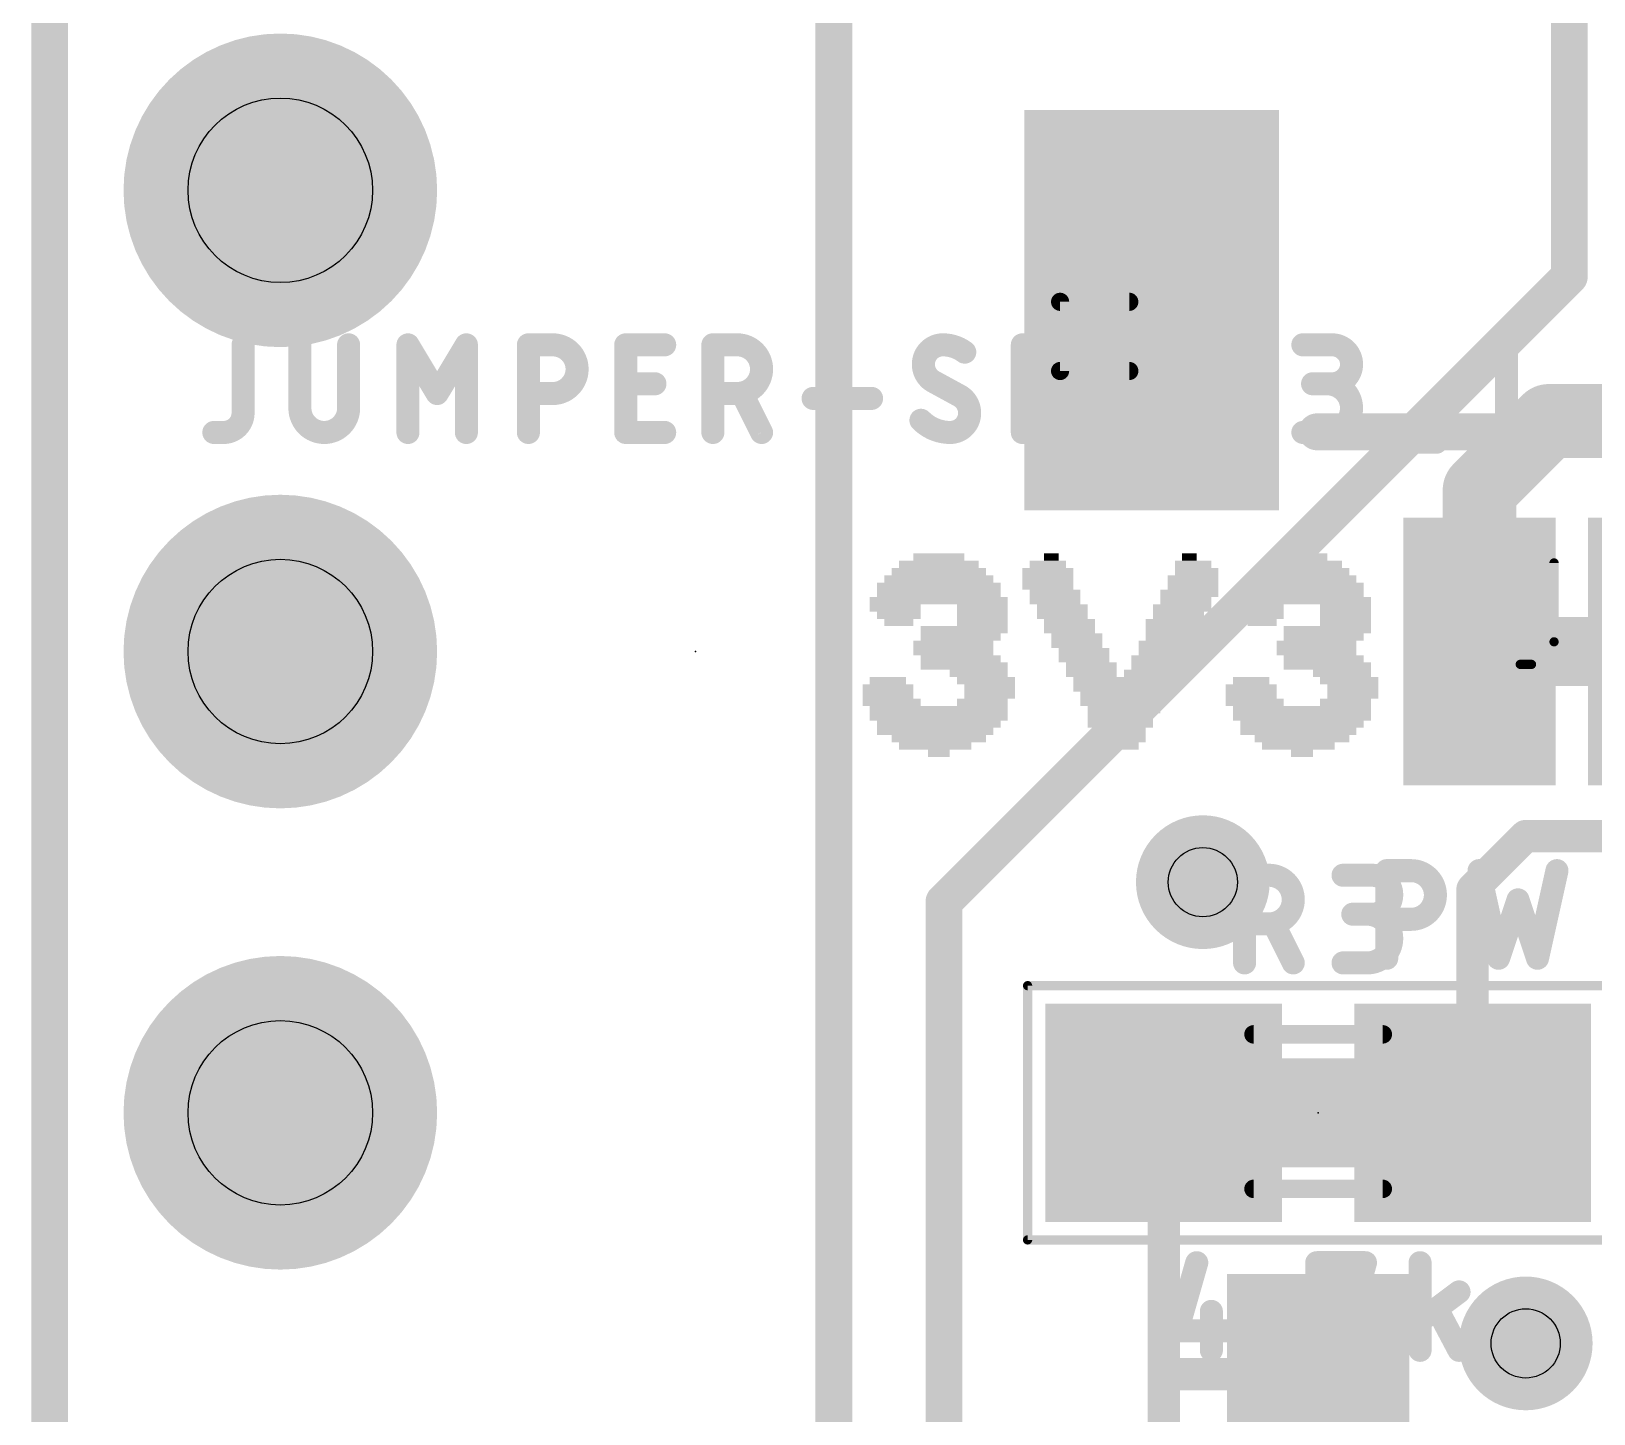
# Model space of a CAD drawing. Extents: x -33 to 53.6, y -8.2 to 46.5.
# Drawn here: x -0.1 to 8.5, y 22.47 to 30.09 of the extents above; entities that cross this region are included whole.
import ezdxf

# ---------------------------------------------------------------- set-up
doc = ezdxf.new("R2010")
doc.units = 0
for name, color, linetype in [('1', 12, 'CONTINUOUS'), ('16', 132, 'CONTINUOUS'), ('17', 110, 'CONTINUOUS'), ('18', 110, 'CONTINUOUS'), ('20', 31, 'CONTINUOUS'), ('21', 253, 'CONTINUOUS'), ('23', 53, 'CONTINUOUS'), ('25', 253, 'CONTINUOUS'), ('27', 253, 'CONTINUOUS'), ('29', 253, 'CONTINUOUS'), ('30', 253, 'CONTINUOUS'), ('31', 253, 'CONTINUOUS'), ('35', 253, 'CONTINUOUS'), ('39', 12, 'CONTINUOUS'), ('44', 253, 'CONTINUOUS'), ('51', 253, 'CONTINUOUS')]:
    doc.layers.add(name, color=color, linetype=linetype)

# ---------------------------------------------------------------- blocks, each defined once
blk = doc.blocks.new('RECT')
blk.add_solid([(-0.5, -0.5), (0.5, -0.5), (-0.5, 0.5), (0.5, 0.5)])
blk = doc.blocks.new('ROUNDP')
at = {"const_width": 0.5}
blk.add_lwpolyline([(0, -0.25, 1), (0, 0.25, 1), (0, -0.25)], format="xyb", dxfattribs=at)
blk = doc.blocks.new('ROUNDV')
at = {"const_width": 0.5}
blk.add_lwpolyline([(0, -0.25, 1), (0, 0.25, 1), (0, -0.25)], format="xyb", dxfattribs=at)

msp = doc.modelspace()

# ---------------------------------------------------------------- linework, layer by layer
at = {"layer": '1'}
for points, const_width in [([(0, 0), (0, 43.18)], 0.2032), ([(4.318, 19.812), (4.318, 30.988)], 0.2032), ([(8.368, 30.975), (8.368, 28.7355)], 0.2032), ([(8.368, 28.7355), (4.9246, 25.2921)], 0.2032), ([(8.255, 27.94), (7.874, 27.559)], 0.4064), ([(8.957, 27.94), (8.255, 27.94)], 0.4064), ([(7.874, 27.559), (7.874, 26.67)], 0.4064), ([(8.89, 26.67), (7.874, 26.67)], 0.254), ([(8.89, 26.67), (7.874, 26.67)], 0.254), ([(8.128, 25.654), (7.835, 25.361)], 0.1778), ([(8.89, 25.654), (8.128, 25.654)], 0.1778), ([(4.9246, 25.2921), (4.9246, 20.6761)], 0.2032), ([(7.835, 25.361), (7.835, 24.13)], 0.1778), ([(6.135, 24.13), (6.135, 22.733)], 0.1778), ([(6.135, 22.733), (6.135, 21.629)], 0.1778), ([(6.178, 22.69), (6.135, 22.733)], 0.1778), ([(6.985, 22.69), (6.178, 22.69)], 0.1778)]:
    msp.add_lwpolyline(points, dxfattribs=dict(at, const_width=const_width))
for points, const_width in [([(8.4039, 28.6996, 1), (8.3321, 28.7714)], 0.1016), ([(8.3172, 28.7355, 1), (8.4188, 28.7355)], 0.1016), ([(8.255, 28.0416, 1), (8.255, 27.8384)], 0.2032), ([(8.3268, 27.8682, 1), (8.1832, 28.0118)], 0.2032), ([(7.9756, 27.559, 1), (7.7724, 27.559)], 0.2032), ([(7.8022, 27.6308, 1), (7.9458, 27.4872)], 0.2032), ([(7.7724, 26.67, 1), (7.9756, 26.67)], 0.2032), ([(7.874, 26.7335, 1), (7.874, 26.6065)], 0.127), ([(7.874, 26.7335, 1), (7.874, 26.6065)], 0.127), ([(8.128, 25.6985, 1), (8.128, 25.6095)], 0.0889), ([(8.1594, 25.6226, 1), (8.0966, 25.6854)], 0.0889), ([(4.9754, 25.2921, 1), (4.8738, 25.2921)], 0.1016), ([(7.8795, 25.361, 1), (7.7905, 25.361)], 0.0889), ([(7.8036, 25.3924, 1), (7.8664, 25.3296)], 0.0889), ([(4.8887, 25.328, 1), (4.9605, 25.2562)], 0.1016), ([(6.1795, 24.13, 1), (6.0906, 24.13)], 0.0889), ([(7.7905, 24.13, 1), (7.8795, 24.13)], 0.0889), ([(6.1795, 22.733, 1), (6.0906, 22.733)], 0.0889), ([(6.1664, 22.7644, 1), (6.1036, 22.7016)], 0.0889), ([(6.0906, 22.733, 1), (6.1795, 22.733)], 0.0889), ([(6.178, 22.7345, 1), (6.178, 22.6456)], 0.0889), ([(6.1466, 22.6586, 1), (6.2094, 22.7214)], 0.0889), ([(6.985, 22.6456, 1), (6.985, 22.7345)], 0.0889)]:
    msp.add_lwpolyline(points, format="xyb", dxfattribs=dict(at, const_width=const_width))
at = {"layer": '16', "const_width": 0.2032}
msp.add_lwpolyline([(0, 43.18), (0, 0)], dxfattribs=at)
at = {"layer": '20', "const_width": 0.2032}
msp.add_lwpolyline([(0, 43.18), (0, 0)], dxfattribs=at)
at = {"layer": '21', "const_width": 0.2032}
msp.add_lwpolyline([(6.978, 27.88), (10.768, 27.88)], dxfattribs=at)
at = {"layer": '21', "const_width": 0.1016}
msp.add_lwpolyline([(6.978, 27.9308, 1), (6.978, 27.8292)], format="xyb", dxfattribs=at)
at = {"layer": '23'}
for p in [(3.556, 26.67), (6.985, 24.13)]:
    msp.add_point(p, dxfattribs=at)
at = {"layer": '25'}
for points, const_width in [([(8.284, 27.1583), (8.284, 26.7236)], 0.0508), ([(8.1598, 26.5995), (8.0977, 26.5995)], 0.0508), ([(6.5798, 24.9555), (6.5798, 25.4381)], 0.127), ([(6.5798, 25.4381), (6.7139, 25.4381)], 0.127), ([(7.1221, 25.4381), (7.2829, 25.4381)], 0.127), ([(7.3626, 24.9809), (7.3626, 25.4635)], 0.127), ([(7.3626, 25.4635), (7.4967, 25.4635)], 0.127), ([(7.8711, 25.4635), (7.9783, 24.9809)], 0.127), ([(8.1928, 24.9809), (8.3, 25.4635)], 0.127), ([(7.9783, 24.9809), (8.0856, 25.3026)], 0.127), ([(8.0856, 25.3026), (8.1928, 24.9809)], 0.127), ([(6.7139, 25.17), (6.5798, 25.17)], 0.127), ([(6.8479, 24.9555), (6.7407, 25.17)], 0.127), ([(7.2829, 25.2236), (7.1757, 25.2236)], 0.127), ([(7.4967, 25.1954), (7.3626, 25.1954)], 0.127), ([(7.1221, 24.9555), (7.2561, 24.9555)], 0.127)]:
    msp.add_lwpolyline(points, dxfattribs=dict(at, const_width=const_width))
for points, const_width in [([(8.2967, 27.1583, 1), (8.2713, 27.1583)], 0.0254), ([(8.1598, 26.5995, 0.4142), (8.284, 26.7236)], 0.0508), ([(8.2967, 26.7236, 1), (8.2713, 26.7236)], 0.0254), ([(8.2713, 26.7236, 1), (8.2967, 26.7236)], 0.0254), ([(8.0977, 26.6122, 1), (8.0977, 26.5868)], 0.0254), ([(8.1598, 26.6122, 1), (8.1598, 26.5868)], 0.0254), ([(8.1598, 26.5868, 1), (8.1598, 26.6122)], 0.0254), ([(6.5798, 25.4699, 1), (6.5798, 25.4064)], 0.0635), ([(6.6116, 25.4381, 1), (6.5481, 25.4381)], 0.0635), ([(6.7139, 25.17, 1), (6.7139, 25.4381)], 0.127), ([(6.7139, 25.4699, 1), (6.7139, 25.4064)], 0.0635), ([(6.7139, 25.4064, 1), (6.7139, 25.4699)], 0.0635), ([(7.1221, 25.4699, 1), (7.1221, 25.4064)], 0.0635), ([(7.2829, 25.2236, 1), (7.2829, 25.4381)], 0.127), ([(7.2829, 25.4699, 1), (7.2829, 25.4064)], 0.0635), ([(7.2829, 25.4064, 1), (7.2829, 25.4699)], 0.0635), ([(7.3626, 25.4952, 1), (7.3626, 25.4318)], 0.0635), ([(7.3944, 25.4635, 1), (7.3309, 25.4635)], 0.0635), ([(7.4967, 25.1954, 1), (7.4967, 25.4635)], 0.127), ([(7.4967, 25.4952, 1), (7.4967, 25.4318)], 0.0635), ([(7.4967, 25.4318, 1), (7.4967, 25.4952)], 0.0635), ([(7.9021, 25.4704, 1), (7.8401, 25.4566)], 0.0635), ([(8.331, 25.4566, 1), (8.269, 25.4704)], 0.0635), ([(8.1157, 25.3127, 1), (8.0554, 25.2926)], 0.0635), ([(8.1157, 25.2926, 1), (8.0554, 25.3127)], 0.0635), ([(6.5798, 25.2017, 1), (6.5798, 25.1382)], 0.0635), ([(6.7139, 25.2017, 1), (6.7139, 25.1382)], 0.0635), ([(6.7691, 25.1842, 1), (6.7123, 25.1558)], 0.0635), ([(6.7139, 25.1382, 1), (6.7139, 25.2017)], 0.0635), ([(7.1757, 25.2554, 1), (7.1757, 25.1919)], 0.0635), ([(7.2561, 25.2554, 1), (7.2561, 25.1919)], 0.0635), ([(7.2561, 24.9555, 1), (7.2561, 25.2236)], 0.127), ([(7.2829, 25.2554, 1), (7.2829, 25.1919)], 0.0635), ([(7.2829, 25.1919, 1), (7.2829, 25.2554)], 0.0635), ([(7.3626, 25.2271, 1), (7.3626, 25.1636)], 0.0635), ([(7.4967, 25.2271, 1), (7.4967, 25.1636)], 0.0635), ([(7.4967, 25.1636, 1), (7.4967, 25.2271)], 0.0635), ([(6.5481, 24.9555, 1), (6.6116, 24.9555)], 0.0635), ([(6.8195, 24.9413, 1), (6.8763, 24.9697)], 0.0635), ([(7.1221, 24.9872, 1), (7.1221, 24.9238)], 0.0635), ([(7.2561, 24.9872, 1), (7.2561, 24.9238)], 0.0635), ([(7.2561, 24.9238, 1), (7.2561, 24.9872)], 0.0635), ([(7.3309, 24.9809, 1), (7.3944, 24.9809)], 0.0635), ([(7.9482, 24.9909, 1), (8.0084, 24.9709)], 0.0635), ([(7.9473, 24.974, 1), (8.0093, 24.9878)], 0.0635), ([(8.1618, 24.9878, 1), (8.2238, 24.974)], 0.0635), ([(8.1627, 24.9709, 1), (8.2229, 24.9909)], 0.0635)]:
    msp.add_lwpolyline(points, format="xyb", dxfattribs=dict(at, const_width=const_width))
at = {"layer": '27'}
for points, const_width in [([(1.0965, 28.3591, 1), (1.033, 28.3591)], 0.0635), ([(1.4096, 28.3591, 1), (1.3461, 28.3591)], 0.0635), ([(1.6777, 28.3591, 1), (1.6142, 28.3591)], 0.0635), ([(2.0001, 28.3754, 1), (1.9456, 28.3428)], 0.0635), ([(2.0046, 28.3591, 1), (1.9411, 28.3591)], 0.0635), ([(2.3263, 28.3591, 1), (2.2628, 28.3591)], 0.0635), ([(2.3218, 28.3428, 1), (2.2673, 28.3754)], 0.0635), ([(2.6678, 28.3591, 1), (2.6043, 28.3591)], 0.0635), ([(2.6361, 28.3909, 1), (2.6361, 28.3274)], 0.0635), ([(2.7701, 28.091, 1), (2.7701, 28.3591)], 0.127), ([(2.7701, 28.3909, 1), (2.7701, 28.3274)], 0.0635), ([(2.7701, 28.3274, 1), (2.7701, 28.3909)], 0.0635), ([(3.2038, 28.3591, 1), (3.1403, 28.3591)], 0.0635), ([(3.172, 28.3909, 1), (3.172, 28.3274)], 0.0635), ([(3.3865, 28.3274, 1), (3.3865, 28.3909)], 0.0635), ([(3.6519, 28.3909, 1), (3.6519, 28.3274)], 0.0635), ([(3.6837, 28.3591, 1), (3.6202, 28.3591)], 0.0635), ([(3.786, 28.091, 1), (3.786, 28.3591)], 0.127), ([(3.786, 28.3909, 1), (3.786, 28.3274)], 0.0635), ([(3.786, 28.3274, 1), (3.786, 28.3909)], 0.0635), ([(4.9183, 28.3591, 0.4142), (4.8111, 28.2519)], 0.127), ([(5.039, 28.3189, 0.1623), (4.9183, 28.3591)], 0.127), ([(4.9183, 28.3908, 1), (4.9183, 28.3274)], 0.0635), ([(4.9183, 28.3273, 1), (4.9183, 28.3908)], 0.0635), ([(5.3878, 28.3591, 1), (5.3243, 28.3591)], 0.0635), ([(5.3833, 28.3754, 1), (5.3289, 28.3428)], 0.0635), ([(5.7096, 28.3591, 1), (5.6461, 28.3591)], 0.0635), ([(5.705, 28.3428, 1), (5.6506, 28.3754)], 0.0635), ([(5.9498, 28.3909, 1), (5.9498, 28.3274)], 0.0635), ([(6.1156, 28.3591, 1), (6.0521, 28.3591)], 0.0635), ([(6.2179, 28.3274, 1), (6.2179, 28.3909)], 0.0635), ([(6.9008, 28.3909, 1), (6.9008, 28.3274)], 0.0635), ([(7.0617, 28.1446, 1), (7.0617, 28.3591)], 0.127), ([(7.0617, 28.3909, 1), (7.0617, 28.3274)], 0.0635), ([(7.0617, 28.3274, 1), (7.0617, 28.3909)], 0.0635), ([(8.0541, 28.3591, 1), (7.9906, 28.3591)], 0.0635), ([(8.0422, 28.3343, 1), (8.0025, 28.3839)], 0.0635), ([(4.8428, 28.2519, 1), (4.7793, 28.2519)], 0.0635), ([(4.8111, 28.2519, 0.2656), (4.8647, 28.158)], 0.127), ([(5.0199, 28.2935, 1), (5.058, 28.3443)], 0.0635), ([(7.8685, 28.2766, 1), (7.9082, 28.2271)], 0.0635), ([(4.7793, 28.2519, 1), (4.8428, 28.2519)], 0.0635), ([(2.1065, 28.1073, 1), (2.1609, 28.0747)], 0.0635), ([(2.1065, 28.0747, 1), (2.1609, 28.1073)], 0.0635), ([(2.6361, 28.1227, 1), (2.6361, 28.0592)], 0.0635), ([(2.7701, 28.1227, 1), (2.7701, 28.0592)], 0.0635), ([(2.7701, 28.0592, 1), (2.7701, 28.1227)], 0.0635), ([(3.172, 28.1764, 1), (3.172, 28.1129)], 0.0635), ([(3.3329, 28.1129, 1), (3.3329, 28.1764)], 0.0635), ([(3.6519, 28.1227, 1), (3.6519, 28.0592)], 0.0635), ([(3.786, 28.1227, 1), (3.786, 28.0592)], 0.0635), ([(3.8412, 28.1052, 1), (3.7844, 28.0768)], 0.0635), ([(3.786, 28.0592, 1), (3.786, 28.1227)], 0.0635), ([(4.8799, 28.1859, 1), (4.8495, 28.1301)], 0.0635), ([(4.8486, 28.1307, 1), (4.8808, 28.1854)], 0.0635), ([(5.0283, 28.1049, 1), (4.996, 28.0502)], 0.0635), ([(5.0658, 27.9837, 0.2656), (5.0122, 28.0776)], 0.127), ([(4.997, 28.0497, 1), (5.0274, 28.1055)], 0.0635), ([(5.4897, 28.1073, 1), (5.5442, 28.0747)], 0.0635), ([(5.4897, 28.0747, 1), (5.5442, 28.1073)], 0.0635), ([(6.9544, 28.1764, 1), (6.9544, 28.1129)], 0.0635), ([(7.0348, 27.8765, 1), (7.0348, 28.1446)], 0.127), ([(7.0348, 28.1764, 1), (7.0348, 28.1129)], 0.0635), ([(7.0617, 28.1764, 1), (7.0617, 28.1129)], 0.0635), ([(7.0617, 28.1129, 1), (7.0617, 28.1764)], 0.0635), ([(1.3778, 28.0106, 1), (1.646, 28.0106)], 0.127), ([(1.4096, 28.0106, 1), (1.3461, 28.0106)], 0.0635), ([(1.6777, 28.0106, 1), (1.6142, 28.0106)], 0.0635), ([(4.2039, 28.0959, 1), (4.2039, 28.0324)], 0.0635), ([(4.5257, 28.0324, 1), (4.5257, 28.0959)], 0.0635), ([(8.4467, 28.0959, 1), (8.4467, 28.0324)], 0.0635), ([(0.9575, 27.8765, 0.4142), (1.0648, 27.9837)], 0.127), ([(1.0965, 27.9837, 1), (1.033, 27.9837)], 0.0635), ([(1.033, 27.9837, 1), (1.0965, 27.9837)], 0.0635), ([(1.3461, 28.0106, 1), (1.4096, 28.0106)], 0.0635), ([(1.6142, 28.0106, 1), (1.6777, 28.0106)], 0.0635), ([(4.7977, 27.9435, 0.2), (4.9585, 27.8765)], 0.127), ([(4.8202, 27.9659, 1), (4.7751, 27.9212)], 0.0635), ([(4.9585, 27.8765, 0.4142), (5.0658, 27.9837)], 0.127), ([(5.0975, 27.9837, 1), (5.034, 27.9837)], 0.0635), ([(5.034, 27.9837, 1), (5.0975, 27.9837)], 0.0635), ([(0.9039, 27.9082, 1), (0.9039, 27.8448)], 0.0635), ([(0.9575, 27.9082, 1), (0.9575, 27.8448)], 0.0635), ([(0.9575, 27.8448, 1), (0.9575, 27.9082)], 0.0635), ([(1.9411, 27.8765, 1), (2.0046, 27.8765)], 0.0635), ([(2.2628, 27.8765, 1), (2.3263, 27.8765)], 0.0635), ([(2.6043, 27.8765, 1), (2.6678, 27.8765)], 0.0635), ([(3.172, 27.9082, 1), (3.172, 27.8448)], 0.0635), ([(3.1403, 27.8765, 1), (3.2038, 27.8765)], 0.0635), ([(3.3865, 27.8448, 1), (3.3865, 27.9082)], 0.0635), ([(3.6202, 27.8765, 1), (3.6837, 27.8765)], 0.0635), ([(3.8916, 27.8623, 1), (3.9484, 27.8907)], 0.0635), ([(4.9585, 27.9082, 1), (4.9585, 27.8448)], 0.0635), ([(4.9585, 27.8448, 1), (4.9585, 27.9082)], 0.0635), ([(5.3243, 27.8765, 1), (5.3878, 27.8765)], 0.0635), ([(5.6461, 27.8765, 1), (5.7096, 27.8765)], 0.0635), ([(6.0521, 27.8765, 1), (6.1156, 27.8765)], 0.0635), ([(6.4338, 27.8546, 1), (6.4338, 27.7911)], 0.0635), ([(6.6483, 27.7911, 1), (6.6483, 27.8546)], 0.0635), ([(6.9008, 27.9082, 1), (6.9008, 27.8448)], 0.0635), ([(7.0348, 27.9082, 1), (7.0348, 27.8448)], 0.0635), ([(7.0348, 27.8448, 1), (7.0348, 27.9082)], 0.0635), ([(7.4214, 27.8546, 1), (7.4214, 27.7911)], 0.0635), ([(7.6359, 27.7911, 1), (7.6359, 27.8546)], 0.0635), ([(7.8883, 27.9082, 1), (7.8883, 27.8448)], 0.0635), ([(7.9906, 27.8765, 1), (8.0541, 27.8765)], 0.0635), ([(8.1564, 27.8448, 1), (8.1564, 27.9082)], 0.0635), ([(6.347, 23.2958, 1), (6.286, 23.3132)], 0.0635), ([(7.0091, 23.3045, 1), (6.9456, 23.3045)], 0.0635), ([(6.9774, 23.3362, 1), (6.9774, 23.2728)], 0.0635), ([(7.2761, 23.296, 1), (7.2149, 23.313)], 0.0635), ([(7.2455, 23.2728, 1), (7.2455, 23.3362)], 0.0635), ([(7.578, 23.3045, 1), (7.5145, 23.3045)], 0.0635), ([(6.9456, 23.2509, 1), (7.0091, 23.2509)], 0.0635), ([(7.7798, 23.1182, 1), (7.7417, 23.169)], 0.0635), ([(6.4287, 23.0364, 1), (6.3652, 23.0364)], 0.0635), ([(7.6681, 23.0646, 1), (7.612, 23.0349)], 0.0635), ([(6.2093, 22.9609, 1), (6.2093, 22.8974)], 0.0635), ([(6.4774, 22.8974, 1), (6.4774, 22.9609)], 0.0635), ([(7.5272, 23.0082, 1), (7.5653, 22.9574)], 0.0635), ([(6.1787, 22.9379, 1), (6.2398, 22.9204)], 0.0635), ([(6.714, 22.8805, 1), (6.714, 22.817)], 0.0635), ([(6.7457, 22.8487, 1), (6.6822, 22.8487)], 0.0635), ([(6.7725, 22.8487, 1), (6.709, 22.8487)], 0.0635), ([(6.7408, 22.817, 1), (6.7408, 22.8805)], 0.0635), ([(6.3652, 22.8219, 1), (6.4287, 22.8219)], 0.0635), ([(6.714, 22.8536, 1), (6.714, 22.7902)], 0.0635), ([(6.6822, 22.8219, 1), (6.7457, 22.8219)], 0.0635), ([(6.709, 22.8219, 1), (6.7725, 22.8219)], 0.0635), ([(6.7408, 22.7902, 1), (6.7408, 22.8536)], 0.0635), ([(7.0808, 22.8304, 1), (7.142, 22.8134)], 0.0635), ([(7.5145, 22.8219, 1), (7.578, 22.8219)], 0.0635), ([(7.7327, 22.807, 1), (7.7888, 22.8368)], 0.0635)]:
    msp.add_lwpolyline(points, format="xyb", dxfattribs=dict(at, const_width=const_width))
at = {"layer": '27', "const_width": 0.127}
for points in [[(1.0648, 28.3591), (1.0648, 27.9837)], [(1.3778, 28.3591), (1.3778, 28.0106)], [(1.646, 28.0106), (1.646, 28.3591)], [(1.9728, 27.8765), (1.9728, 28.3591)], [(1.9728, 28.3591), (2.1337, 28.091)], [(2.1337, 28.091), (2.2946, 28.3591)], [(2.2946, 28.3591), (2.2946, 27.8765)], [(2.6361, 27.8765), (2.6361, 28.3591)], [(2.6361, 28.3591), (2.7701, 28.3591)], [(3.172, 27.8765), (3.172, 28.3591)], [(3.172, 28.3591), (3.3865, 28.3591)], [(3.6519, 27.8765), (3.6519, 28.3591)], [(3.6519, 28.3591), (3.786, 28.3591)], [(5.3561, 27.8765), (5.3561, 28.3591)], [(5.3561, 28.3591), (5.517, 28.091)], [(5.517, 28.091), (5.6778, 28.3591)], [(5.6778, 28.3591), (5.6778, 27.8765)], [(5.9498, 28.3591), (6.2179, 28.3591)], [(6.0839, 27.8765), (6.0839, 28.3591)], [(6.9008, 28.3591), (7.0617, 28.3591)], [(7.8883, 28.2519), (8.0224, 28.3591)], [(8.0224, 28.3591), (8.0224, 27.8765)], [(2.7701, 28.091), (2.6361, 28.091)], [(3.172, 28.1446), (3.3329, 28.1446)], [(3.786, 28.091), (3.6519, 28.091)], [(3.92, 27.8765), (3.8128, 28.091)], [(5.0122, 28.0776), (4.8647, 28.158)], [(7.0617, 28.1446), (6.9544, 28.1446)], [(4.2039, 28.0642), (4.5257, 28.0642)], [(8.4467, 28.0642), (8.7685, 28.0642)], [(0.9575, 27.8765), (0.9039, 27.8765)], [(3.3865, 27.8765), (3.172, 27.8765)], [(6.4338, 27.8229), (6.6483, 27.8229)], [(6.9008, 27.8765), (7.0348, 27.8765)], [(7.4214, 27.8229), (7.6359, 27.8229)], [(7.8883, 27.8765), (8.1564, 27.8765)], [(6.3165, 23.3045), (6.2093, 22.9291)], [(6.9774, 23.2509), (6.9774, 23.3045)], [(6.9774, 23.3045), (7.2455, 23.3045)], [(7.2455, 23.3045), (7.1114, 22.8219)], [(7.5462, 22.8219), (7.5462, 23.3045)], [(7.7607, 23.1436), (7.5462, 22.9828)], [(6.397, 23.0364), (6.397, 22.8219)], [(7.7607, 22.8219), (7.6401, 23.0498)], [(6.2093, 22.9291), (6.4774, 22.9291)], [(6.714, 22.8219), (6.714, 22.8487)], [(6.714, 22.8487), (6.7408, 22.8487)], [(6.7408, 22.8487), (6.7408, 22.8219)], [(6.7408, 22.8219), (6.714, 22.8219)]]:
    msp.add_lwpolyline(points, dxfattribs=at)
at = {"layer": '29', "const_width": 0.127}
for points in [[(8.1915, 26.543), (8.1915, 26.797)], [(8.1915, 26.797), (8.5725, 26.797)], [(8.1915, 26.67), (8.5725, 26.67)], [(8.5725, 26.543), (8.1915, 26.543)], [(8.1915, 26.543), (8.5725, 26.543)]]:
    msp.add_lwpolyline(points, dxfattribs=at)
at = {"layer": '29', "const_width": 0.0635}
for points in [[(8.2233, 26.797, 1), (8.1597, 26.797)], [(8.1915, 26.8287, 1), (8.1915, 26.7653)], [(8.1915, 26.7018, 1), (8.1915, 26.6383)], [(8.1915, 26.5748, 1), (8.1915, 26.5113)], [(8.1915, 26.5748, 1), (8.1915, 26.5113)], [(8.1597, 26.543, 1), (8.2233, 26.543)]]:
    msp.add_lwpolyline(points, format="xyb", dxfattribs=at)
at = {"layer": '39', "const_width": 0.0508}
for points in [[(5.385, 24.83), (8.585, 24.83)], [(5.385, 23.43), (5.385, 24.83)], [(8.585, 23.43), (5.385, 23.43)]]:
    msp.add_lwpolyline(points, dxfattribs=at)
at = {"layer": '39', "const_width": 0.0254}
for points in [[(5.385, 24.8427, 1), (5.385, 24.8173)], [(5.3977, 24.83, 1), (5.3723, 24.83)], [(5.385, 23.4427, 1), (5.385, 23.4173)], [(5.3723, 23.43, 1), (5.3977, 23.43)]]:
    msp.add_lwpolyline(points, format="xyb", dxfattribs=at)
at = {"layer": '44'}
for centre, radius in [((1.27, 29.21), 0.508), ((1.27, 26.67), 0.508), ((6.35, 25.4), 0.1905), ((1.27, 24.13), 0.508), ((8.128, 22.86), 0.1905)]:
    msp.add_circle(centre, radius, dxfattribs=at)
at = {"layer": '51'}
for points, const_width in [([(0, 0), (0, 43.18)], 0.127), ([(5.945, 28.596), (5.564, 28.596)], 0.1), ([(5.564, 28.596), (5.564, 28.215)], 0.1), ([(5.564, 28.215), (5.945, 28.215)], 0.1), ([(6.629, 24.562), (7.341, 24.562)], 0.1016), ([(6.629, 23.711), (7.341, 23.711)], 0.1016)]:
    msp.add_lwpolyline(points, dxfattribs=dict(at, const_width=const_width))
for points, const_width in [([(5.564, 28.621, 1), (5.564, 28.571)], 0.05), ([(5.589, 28.596, 1), (5.539, 28.596)], 0.05), ([(5.945, 28.571, 1), (5.945, 28.621)], 0.05), ([(5.564, 28.24, 1), (5.564, 28.19)], 0.05), ([(5.539, 28.215, 1), (5.589, 28.215)], 0.05), ([(5.945, 28.19, 1), (5.945, 28.24)], 0.05), ([(6.629, 24.5874, 1), (6.629, 24.5366)], 0.0508), ([(7.341, 24.5366, 1), (7.341, 24.5874)], 0.0508), ([(6.629, 23.7364, 1), (6.629, 23.6856)], 0.0508), ([(7.341, 23.6856, 1), (7.341, 23.7364)], 0.0508)]:
    msp.add_lwpolyline(points, format="xyb", dxfattribs=dict(at, const_width=const_width))

# ---------------------------------------------------------------- block references
at = {"layer": '1', "rotation": 180}
for p, xscale, yscale in [((6.068, 28.55), 1.2, 2), ((7.874, 26.67), 0.635, 1.27)]:
    msp.add_blockref('RECT', p, dxfattribs=dict(at, xscale=xscale, yscale=yscale))
at = {"layer": '1', "xscale": 1.1}
for p in [(6.135, 24.13), (7.835, 24.13)]:
    msp.add_blockref('RECT', p, dxfattribs=at)
at = {"layer": '1', "xscale": 0.8, "yscale": 0.9}
msp.add_blockref('RECT', (6.985, 22.69), dxfattribs=at)
at = {"layer": '17', "xscale": 1.524, "yscale": 1.524}
for p in [(1.27, 29.21), (1.27, 29.21), (1.27, 26.67), (1.27, 26.67), (1.27, 24.13), (1.27, 24.13)]:
    msp.add_blockref('ROUNDP', p, dxfattribs=at)
at = {"layer": '18', "xscale": 0.7366, "yscale": 0.7366}
for p in [(6.35, 25.4), (6.35, 25.4), (8.128, 22.86), (8.128, 22.86)]:
    msp.add_blockref('ROUNDV', p, dxfattribs=at)
at = {"layer": '21', "yscale": 0.04}
for p, xscale in [((4.896, 27.19), 0.28), ((5.516, 27.19), 0.08), ((6.276, 27.19), 0.08), ((6.896, 27.19), 0.28), ((4.896, 27.11), 0.52), ((4.896, 27.15), 0.44), ((5.496, 27.11), 0.28), ((5.496, 27.15), 0.2), ((6.296, 27.15), 0.2), ((6.316, 27.11), 0.24), ((6.896, 27.11), 0.52), ((6.896, 27.15), 0.44), ((4.896, 27.03), 0.68), ((4.896, 27.07), 0.6), ((5.496, 27.07), 0.28), ((5.496, 27.03), 0.28), ((6.296, 27.07), 0.28), ((6.296, 27.03), 0.28), ((6.896, 27.03), 0.68), ((6.896, 27.07), 0.6), ((4.896, 26.95), 0.76), ((4.896, 26.99), 0.68), ((5.536, 26.99), 0.28), ((5.536, 26.95), 0.28), ((6.276, 26.99), 0.32), ((6.256, 26.95), 0.28), ((6.896, 26.95), 0.76), ((6.896, 26.99), 0.68), ((4.656, 26.91), 0.28), ((4.676, 26.87), 0.24), ((4.676, 26.83), 0.16), ((5.136, 26.91), 0.28), ((5.136, 26.87), 0.28), ((5.136, 26.83), 0.28), ((5.576, 26.91), 0.28), ((5.576, 26.87), 0.28), ((5.616, 26.83), 0.28), ((6.196, 26.83), 0.32), ((6.236, 26.91), 0.32), ((6.216, 26.87), 0.28), ((6.656, 26.91), 0.28), ((6.676, 26.87), 0.24), ((6.676, 26.83), 0.16), ((7.136, 26.91), 0.28), ((7.136, 26.87), 0.28), ((7.136, 26.83), 0.28), ((5.036, 26.79), 0.48), ((5.016, 26.75), 0.44), ((5.616, 26.79), 0.28), ((5.656, 26.75), 0.28), ((6.176, 26.79), 0.28), ((6.176, 26.75), 0.28), ((7.036, 26.79), 0.48), ((7.016, 26.75), 0.44), ((4.976, 26.71), 0.44), ((4.976, 26.67), 0.44), ((5.656, 26.71), 0.28), ((5.696, 26.67), 0.28), ((6.136, 26.71), 0.28), ((6.136, 26.67), 0.28), ((6.976, 26.71), 0.44), ((6.976, 26.67), 0.44), ((5.016, 26.63), 0.44), ((5.036, 26.59), 0.48), ((5.696, 26.63), 0.28), ((5.736, 26.59), 0.28), ((6.096, 26.63), 0.28), ((6.096, 26.59), 0.28), ((7.016, 26.63), 0.44), ((7.036, 26.59), 0.48), ((4.616, 26.51), 0.2), ((5.116, 26.55), 0.32), ((5.156, 26.51), 0.32), ((5.736, 26.55), 0.28), ((5.916, 26.51), 0.56), ((6.056, 26.55), 0.28), ((6.616, 26.51), 0.2), ((7.116, 26.55), 0.32), ((7.156, 26.51), 0.32), ((4.616, 26.47), 0.28), ((4.616, 26.43), 0.28), ((5.176, 26.47), 0.28), ((5.176, 26.43), 0.28), ((5.896, 26.47), 0.52), ((5.916, 26.43), 0.48), ((6.616, 26.47), 0.28), ((6.616, 26.43), 0.28), ((7.176, 26.47), 0.28), ((7.176, 26.43), 0.28), ((4.636, 26.39), 0.32), ((4.896, 26.35), 0.76), ((4.896, 26.31), 0.76), ((5.136, 26.39), 0.28), ((5.896, 26.39), 0.44), ((5.916, 26.35), 0.4), ((5.896, 26.31), 0.36), ((6.636, 26.39), 0.32), ((6.896, 26.35), 0.76), ((6.896, 26.31), 0.76), ((7.136, 26.39), 0.28), ((4.896, 26.27), 0.68), ((4.876, 26.23), 0.64), ((5.896, 26.27), 0.36), ((5.896, 26.23), 0.28), ((6.896, 26.27), 0.68), ((6.876, 26.23), 0.64), ((4.896, 26.19), 0.52), ((4.876, 26.15), 0.4), ((5.896, 26.19), 0.28), ((5.916, 26.15), 0.16), ((6.896, 26.19), 0.52), ((6.876, 26.15), 0.4), ((4.896, 26.11), 0.12), ((6.896, 26.11), 0.12)]:
    msp.add_blockref('RECT', p, dxfattribs=dict(at, xscale=xscale))
at = {"layer": '29'}
for name, p, xscale, yscale in [('ROUNDP', (1.27, 29.21), 1.7272, 1.7272), ('ROUNDP', (1.27, 26.67), 1.7272, 1.7272), ('ROUNDP', (1.27, 24.13), 1.7272, 1.7272), ('RECT', (6.135, 24.13), 1.3032, 1.2032), ('RECT', (7.835, 24.13), 1.3032, 1.2032), ('RECT', (6.985, 22.69), 1.0032, 1.1032)]:
    msp.add_blockref(name, p, dxfattribs=dict(at, xscale=xscale, yscale=yscale))
at = {"layer": '29', "rotation": 180}
for p, xscale, yscale in [((6.068, 28.55), 1.4032, 2.2032), ((7.874, 26.67), 0.8382, 1.4732), ((8.89, 26.67), 0.8382, 1.4732)]:
    msp.add_blockref('RECT', p, dxfattribs=dict(at, xscale=xscale, yscale=yscale))
at = {"layer": '30', "xscale": 1.7272, "yscale": 1.7272}
for p in [(1.27, 29.21), (1.27, 26.67), (1.27, 24.13)]:
    msp.add_blockref('ROUNDP', p, dxfattribs=at)
at = {"layer": '31', "xscale": 1.2, "yscale": 2, "rotation": 180}
msp.add_blockref('RECT', (6.068, 28.55), dxfattribs=at)
at = {"layer": '31', "xscale": 1.1}
for p in [(6.135, 24.13), (7.835, 24.13)]:
    msp.add_blockref('RECT', p, dxfattribs=at)
at = {"layer": '31', "xscale": 0.8, "yscale": 0.9}
msp.add_blockref('RECT', (6.985, 22.69), dxfattribs=at)
at = {"layer": '35', "xscale": 0.3998, "yscale": 0.6}
msp.add_blockref('RECT', (6.985, 24.13), dxfattribs=at)
at = {"layer": '51', "xscale": 0.5001, "yscale": 0.95}
for p in [(6.3969, 24.1351), (7.5653, 24.1351)]:
    msp.add_blockref('RECT', p, dxfattribs=at)

doc.saveas('drawing.dxf')
